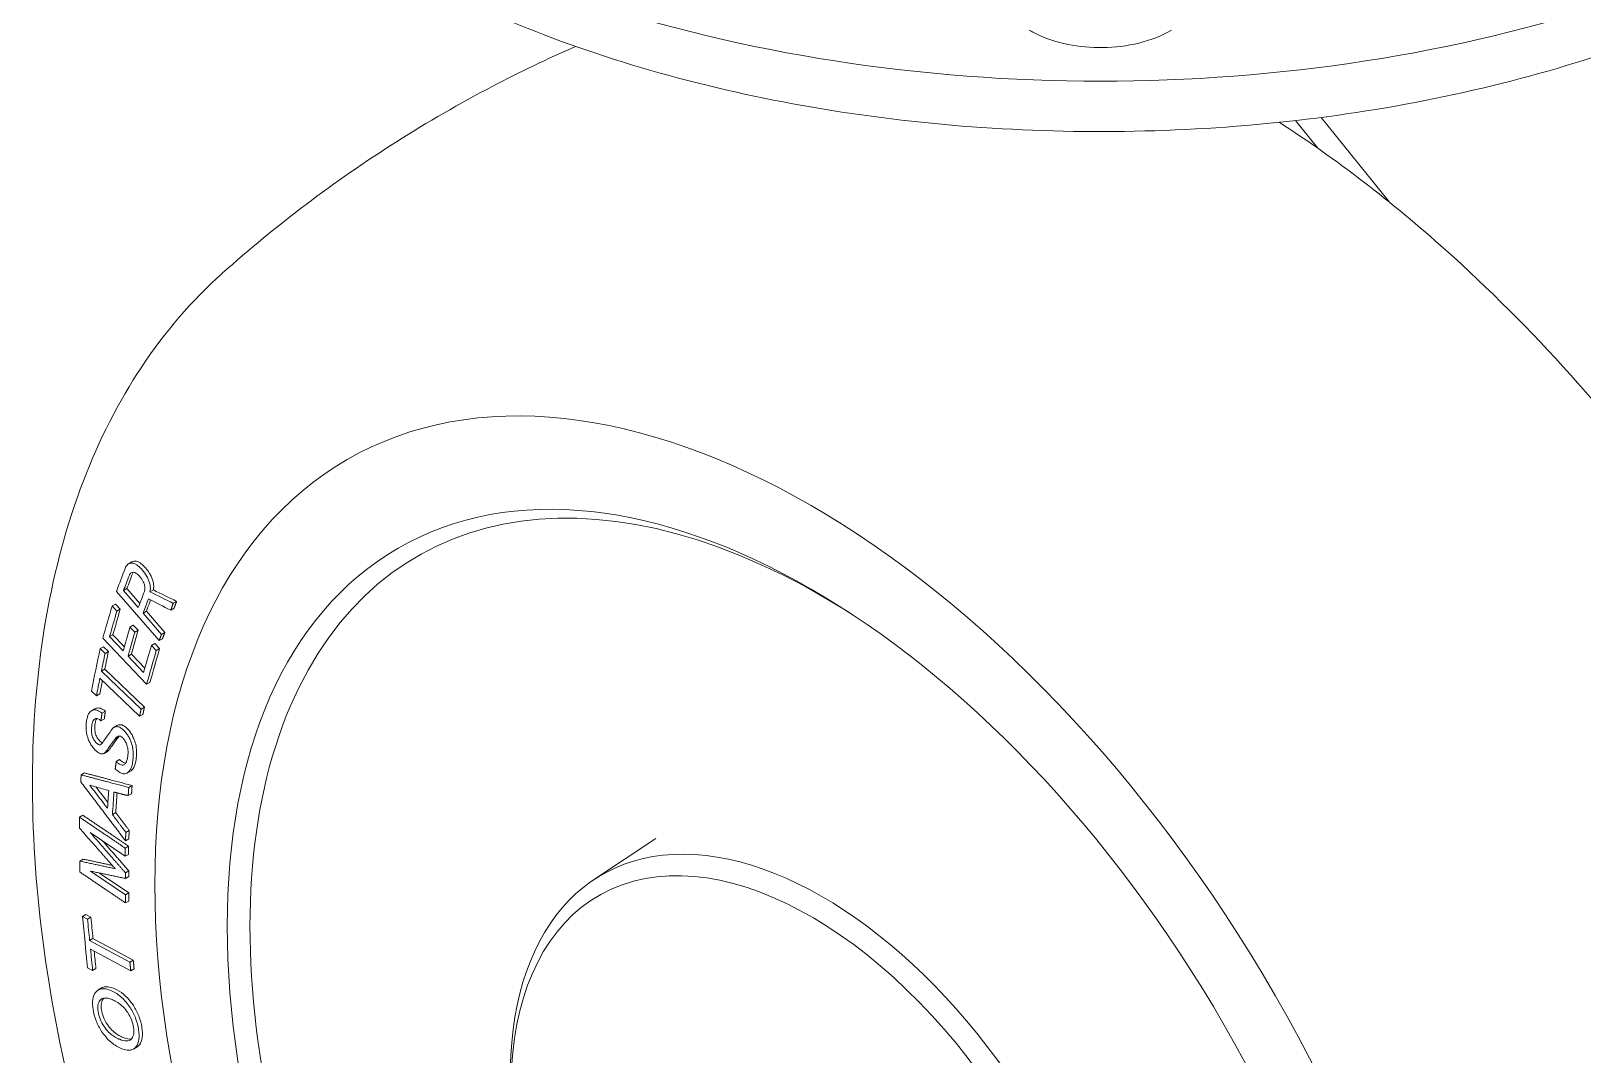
# Model space of a CAD drawing. Header units: millimetres. Extents: x 12 to 828, y 12 to 582.
# Drawn here: x 338.1 to 436.7, y 268.3 to 333.4 of the extents above; entities that cross this region are included whole.
import ezdxf

# ---------------------------------------------------------------- set-up
doc = ezdxf.new("R2010")
doc.units = ezdxf.units.MM
doc.header["$LTSCALE"] = 2
doc.layers.add('굵은실선_A3', color=7, linetype='Continuous', lineweight=18)

msp = doc.modelspace()

# ---------------------------------------------------------------- linework, layer by layer
at = {"layer": '굵은실선_A3'}
for p, q in [((418.433, 327.663), (419.847, 325.904)), ((424.397, 322.474), (420.066, 327.862)), ((344.251, 299.487), (344.464, 299.61)), ((343.481, 297.735), (346.198, 294.605)), ((343.934, 297.787), (344.147, 297.91)), ((344.871, 296.707), (343.934, 297.787)), ((344.147, 297.91), (344.968, 296.964)), ((345.614, 297.705), (345.827, 297.828)), ((347.096, 296.976), (347.308, 297.099)), ((343.2, 296.807), (343.413, 296.93)), ((343.51, 296.482), (343.2, 296.807)), ((343.413, 296.93), (343.723, 296.605)), ((343.51, 296.482), (343.723, 296.605)), ((345.173, 296.36), (345.386, 296.482)), ((346.349, 295.005), (345.173, 296.36)), ((345.386, 296.482), (346.562, 295.128)), ((346.93, 296.539), (347.142, 296.662)), ((343.047, 294.861), (343.26, 294.984)), ((343.26, 294.984), (343.986, 294.221)), ((344.341, 295.463), (344.554, 295.586)), ((344.65, 295.137), (344.341, 295.463)), ((344.554, 295.586), (344.863, 295.26)), ((344.65, 295.137), (344.863, 295.26)), ((346.349, 295.005), (346.562, 295.128)), ((342.445, 294.096), (342.657, 294.219)), ((342.759, 293.794), (342.445, 294.096)), ((342.616, 294.759), (345.4, 291.83)), ((342.657, 294.219), (342.972, 293.917)), ((343.91, 293.954), (343.047, 294.861)), ((345.701, 294.297), (345.914, 294.42)), ((346.011, 293.972), (345.701, 294.297)), ((345.914, 294.42), (346.224, 294.095)), ((346.011, 293.972), (346.224, 294.095)), ((346.198, 294.605), (346.411, 294.728)), ((342.759, 293.794), (342.972, 293.917)), ((344.219, 293.628), (344.432, 293.751)), ((345.212, 292.584), (344.219, 293.628)), ((344.432, 293.751), (345.288, 292.851)), ((342.433, 292.215), (344.952, 289.796)), ((342.526, 292.668), (342.739, 292.791)), ((345.046, 290.249), (342.526, 292.668)), ((342.739, 292.791), (345.259, 290.372)), ((341.889, 291.396), (342.204, 291.094)), ((342.204, 291.094), (342.417, 291.217)), ((345.4, 291.83), (345.612, 291.953)), ((341.899, 290.152), (342.112, 290.275)), ((342.563, 289.992), (342.776, 290.115)), ((345.046, 290.249), (345.259, 290.372)), ((342.499, 289.514), (342.712, 289.637)), ((343.325, 289.09), (343.538, 289.212)), ((344.952, 289.796), (345.165, 289.919)), ((343.393, 288.344), (343.606, 288.467)), ((342.695, 287.436), (342.908, 287.559)), ((342.823, 287.57), (343.036, 287.693)), ((341.239, 286.073), (341.452, 286.196)), ((343.467, 286.917), (343.68, 287.039)), ((344.163, 286.192), (344.376, 286.315)), ((344.264, 285.274), (344.477, 285.397)), ((344.23, 284.751), (344.443, 284.874)), ((341.135, 283.382), (341.348, 283.505)), ((343.23, 283.548), (343.443, 283.671)), ((341.818, 282.401), (344.042, 280.896)), ((344.083, 282.409), (344.296, 282.532)), ((344.039, 281.417), (344.252, 281.54)), ((344.051, 281.888), (344.264, 282.01)), ((373.815, 279.401), (377.769, 282.035)), ((341.156, 280.594), (341.369, 280.717)), ((344.042, 280.896), (344.255, 281.019)), ((344.061, 278.449), (341.837, 279.954)), ((342.409, 279.834), (344.274, 278.572)), ((344.049, 279.854), (344.262, 279.977)), ((344.052, 279.49), (344.265, 279.613)), ((344.061, 278.449), (344.274, 278.572)), ((344.066, 277.929), (344.279, 278.052)), ((341.325, 277.068), (341.538, 277.191)), ((341.645, 276.897), (341.325, 277.068)), ((341.538, 277.191), (341.858, 277.02)), ((341.645, 276.897), (341.858, 277.02)), ((341.777, 275.542), (341.99, 275.665)), ((344.337, 274.17), (341.777, 275.542)), ((341.99, 275.665), (344.55, 274.293)), ((341.831, 274.996), (344.391, 273.624)), ((344.337, 274.17), (344.55, 274.293)), ((341.646, 273.816), (341.966, 273.645)), ((341.966, 273.645), (342.179, 273.768)), ((344.391, 273.624), (344.604, 273.747)), ((342.329, 272.403), (342.542, 272.526)), ((344.565, 268.646), (344.777, 268.769))]:
    msp.add_line(p, q, dxfattribs=at)
for centre, major_axis, ratio, start_param, end_param in [((406.03, 367.692), (65, 0), 0.57735, 3.125035, 6.299743), ((388.351, 255.424), (-25.724, 44.555), 0.57735, 5.451555, 10.256408), ((878.232, 607.277), (-531.998, -536.717), 0.348701, 5.618599, 5.621668), ((874.438, 604.564), (527.92, 532.603), 0.348701, 2.477184, 2.479246), ((874.651, 604.687), (-527.92, -532.603), 0.348701, 5.618777, 5.620838), ((862.826, 596.239), (-515.427, -519.999), 0.348701, 5.618642, 5.62087), ((859.091, 593.561), (511.407, 515.944), 0.348701, 2.47731, 2.479288), ((859.304, 593.684), (-511.407, -515.944), 0.348701, 5.619327, 5.620881), ((2849.481, 1562.668), (3279.956, 342.398), 0.499203, 3.793341, 3.794006), ((2615.61, 1450.353), (-2972.528, -347.748), 0.488609, 0.646662, 0.647431), ((2615.823, 1450.476), (2972.528, 347.748), 0.488609, 3.788255, 3.789024), ((877.048, 604.176), (-506.574, -560.349), 0.398372, 5.600343, 5.604362), ((873.308, 601.513), (502.733, 556.1), 0.398372, 2.458735, 2.461938), ((873.521, 601.636), (-502.733, -556.1), 0.398372, 5.600328, 5.603531), ((862.885, 594.089), (-492.03, -544.26), 0.398372, 5.600508, 5.603557), ((859.153, 591.431), (488.198, 540.021), 0.398372, 2.458901, 2.461974), ((859.366, 591.554), (-488.198, -540.021), 0.398372, 5.600494, 5.603566), ((876.343, 601.152), (-479.926, -583.407), 0.444788, 5.580145, 5.585153), ((847.203, 582.913), (-475.923, -526.443), 0.398372, 5.60002, 5.603598), ((843.687, 580.38), (-472.093, -522.207), 0.398372, 5.600001, 5.60451), ((872.753, 598.595), (476.418, 579.142), 0.444788, 2.438534, 2.440635), ((872.966, 598.718), (-476.418, -579.142), 0.444788, 5.580126, 5.582227), ((843.475, 580.257), (472.093, 522.207), 0.398372, 2.458408, 2.462918), ((872.752, 598.595), (476.417, 579.142), 0.444788, 2.441482, 2.443579), ((872.965, 598.718), (-476.417, -579.142), 0.444788, 5.583586, 5.585171), ((-2003.558, 4940.114), (2346.238, -4652.685), 0.00751, 6.2819, 6.288059), ((-2003.351, 4940.25), (2346.245, -4652.698), 0.007509, 0.000425, 0.004874), ((4406.449, 2401.018), (5208.512, 1231.108), 0.376514, 3.733239, 3.733605), ((4390.677, 2150.382), (-4700.615, 2558.993), 0.769954, 1.049705, 1.050071), ((4390.89, 2150.505), (4700.615, -2558.993), 0.769954, 4.191356, 4.191602), ((855.768, 580.588), (-398.774, -605.754), 0.535555, 5.529432, 5.531409), ((852.059, 578.011), (395.64, 600.992), 0.535555, 2.387562, 2.390094), ((852.272, 578.134), (-395.64, -600.992), 0.535555, 5.529461, 5.531687), ((875.754, 590.291), (-372.894, -657.692), 0.582515, 5.490439, 5.49157), ((387.645, 255.016), (13.5, -23.383), 0.57735, 4.92093, 10.787033), ((388.351, 255.424), (14.026, -24.294), 0.57735, 5.442448, 10.265515), ((875.754, 590.293), (-372.894, -657.692), 0.582515, 5.494937, 5.496068), ((875.662, 583.848), (-302.801, -692.101), 0.642575, 5.427306, 5.432314), ((872.077, 581.422), (300.588, 687.042), 0.642575, 2.285695, 2.287796), ((872.29, 581.545), (-300.588, -687.042), 0.642575, 5.427288, 5.429389), ((872.077, 581.422), (300.587, 687.041), 0.642575, 2.288643, 2.29074), ((872.29, 581.545), (-300.587, -687.041), 0.642575, 5.430624, 5.432333)]:
    msp.add_ellipse(centre, major_axis=major_axis, ratio=ratio, start_param=start_param, end_param=end_param, dxfattribs=at)
for major_axis in [(-29.5, 51.095), (-26.25, 45.466)]:
    msp.add_ellipse((387.645, 255.016), major_axis=major_axis, ratio=0.57735, dxfattribs=at)
for points, knots in [([(470.822, 363.77), (470.566, 359.774), (469.252, 355.823), (464.648, 348.285), (461.281, 344.716), (452.785, 338.321), (447.605, 335.518), (436.02, 331.021), (429.614, 329.329), (416.239, 327.217), (409.274, 326.794), (395.472, 327.251), (388.637, 328.129), (375.764, 331.107), (369.728, 333.208), (359.057, 338.456), (354.425, 341.604), (347.093, 348.665), (344.378, 352.577), (341.917, 359.013), (341.39, 361.385), (341.237, 363.77)], [5.534854, 5.534854, 5.534854, 5.534854, 5.836788, 5.836788, 6.152088, 6.152088, 6.47663, 6.47663, 6.801643, 6.801643, 7.125795, 7.125795, 7.449692, 7.449692, 7.774108, 7.774108, 8.099345, 8.099345, 8.422089, 8.422089, 8.602313, 8.602313, 8.602313, 8.602313]), ([(410.554, 333.404), (409.931, 333.045), (409.218, 332.769), (407.736, 332.404), (406.951, 332.306), (405.429, 332.285), (404.673, 332.356), (403.263, 332.646), (402.589, 332.864), (401.82, 333.231), (401.66, 333.315), (401.506, 333.404)], [0, 0, 0, 0, 0.2407736, 0.2407736, 0.4741135, 0.4741135, 0.6974219, 0.6974219, 0.9174313, 0.9174313, 0.9771904, 0.9771904, 0.9771904, 0.9771904]), ([(350.209, 317.954), (351.906, 319.468), (353.684, 320.931), (357.382, 323.727), (359.303, 325.059), (363.258, 327.566), (365.292, 328.741), (369.11, 330.739), (370.881, 331.589), (372.67, 332.373)], [3.807573, 3.807573, 3.807573, 3.807573, 3.8553401, 3.8553401, 3.9031072, 3.9031072, 3.9508744, 3.9508744, 3.9910239, 3.9910239, 3.9910239, 3.9910239]), ([(417.404, 327.55), (421.005, 325.221), (424.55, 322.495), (433.436, 314.55), (438.597, 308.809), (447.823, 296.217), (451.892, 289.374), (458.568, 275.237), (461.174, 267.945), (464.654, 253.575), (465.521, 246.501), (465.334, 233.237), (464.278, 227.044), (460.197, 216.388), (457.23, 211.859), (453.372, 208.414), (453.369, 208.411), (453.365, 208.408)], [4.772347, 4.772347, 4.772347, 4.772347, 4.980119, 4.980119, 5.310872, 5.310872, 5.639927, 5.639927, 5.96886, 5.96886, 6.299326, 6.299326, 6.630633, 6.630633, 6.948876, 6.948876, 6.949166, 6.949166, 6.949166, 6.949166]), ([(423.433, 191.126), (419.002, 189.664), (414.162, 189.269), (403.759, 190.497), (398.16, 192.306), (386.808, 198.032), (381.054, 202.051), (370.138, 211.812), (364.977, 217.553), (355.751, 230.145), (351.682, 236.988), (345.006, 251.125), (342.4, 258.417), (338.92, 272.786), (338.053, 279.861), (338.24, 293.125), (339.296, 299.318), (343.377, 309.973), (346.344, 314.502), (350.202, 317.948), (350.205, 317.951), (350.209, 317.954)], [0.904816, 0.904816, 0.904816, 0.904816, 1.192162, 1.192162, 1.507693, 1.507693, 1.838526, 1.838526, 2.16928, 2.16928, 2.498335, 2.498335, 2.827267, 2.827267, 3.157733, 3.157733, 3.48904, 3.48904, 3.807283, 3.807283, 3.807573, 3.807573, 3.807573, 3.807573]), ([(344.458, 299.535), (344.41, 299.537), (344.365, 299.531), (344.322, 299.518), (344.28, 299.505), (344.241, 299.484), (344.206, 299.456), (344.131, 299.396), (344.075, 299.306), (344.034, 299.197)], [-0.1003567, -0.1003567, -0.1003567, -0.1003567, -0.0759154, -0.0759154, -0.0759154, -0.0517075, -0.0517075, -0.0517075, 0, 0, 0, 0]), ([(344.302, 298.762), (344.326, 298.824), (344.358, 298.873), (344.402, 298.905), (344.446, 298.937), (344.498, 298.951), (344.555, 298.948)], [-0.0588146, -0.0588146, -0.0588146, -0.0588146, -0.02939374, -0.02939374, -0.02939374, 0, 0, 0, 0]), ([(345.117, 299.105), (345.053, 299.179), (344.987, 299.248), (344.919, 299.308), (344.857, 299.363), (344.794, 299.41), (344.731, 299.447), (344.636, 299.502), (344.545, 299.532), (344.458, 299.535)], [-0.1053618, -0.1053618, -0.1053618, -0.1053618, -0.0733071, -0.0733071, -0.0733071, -0.0441266, -0.0441266, -0.0441266, 0, 0, 0, 0]), ([(344.464, 299.61), (344.486, 299.623), (344.51, 299.633), (344.535, 299.641), (344.578, 299.654), (344.623, 299.66), (344.671, 299.658)], [0.06158866, 0.06158866, 0.06158866, 0.06158866, 0.07595871, 0.07595871, 0.07595871, 0.10035607, 0.10035607, 0.10035607, 0.10035607]), ([(344.555, 298.948), (344.585, 298.947), (344.616, 298.941), (344.648, 298.929), (344.68, 298.917), (344.713, 298.9), (344.746, 298.879), (344.798, 298.845), (344.849, 298.8), (344.898, 298.75), (344.918, 298.729), (344.938, 298.707), (344.958, 298.685)], [-0.06410299, -0.06410299, -0.06410299, -0.06410299, -0.04896617, -0.04896617, -0.04896617, -0.03369775, -0.03369775, -0.03369775, -0.00975459, -0.00975459, -0.00975459, 0, 0, 0, 0]), ([(344.671, 299.658), (344.758, 299.655), (344.848, 299.626), (344.943, 299.57), (345.006, 299.533), (345.069, 299.486), (345.132, 299.431), (345.2, 299.37), (345.266, 299.301), (345.33, 299.227)], [0, 0, 0, 0, 0.0439271, 0.0439271, 0.0439271, 0.0733154, 0.0733154, 0.0733154, 0.1053564, 0.1053564, 0.1053564, 0.1053564]), ([(345.603, 298.217), (345.583, 298.294), (345.558, 298.371), (345.527, 298.447), (345.497, 298.525), (345.461, 298.599), (345.421, 298.672), (345.334, 298.833), (345.228, 298.977), (345.117, 299.105)], [-0.1049722, -0.1049722, -0.1049722, -0.1049722, -0.0802318, -0.0802318, -0.0802318, -0.0552524, -0.0552524, -0.0552524, 0, 0, 0, 0]), ([(345.33, 299.227), (345.414, 299.131), (345.495, 299.025), (345.567, 298.909), (345.585, 298.881), (345.602, 298.853), (345.619, 298.824), (345.662, 298.747), (345.701, 298.668), (345.734, 298.586), (345.767, 298.504), (345.794, 298.422), (345.815, 298.34)], [0, 0, 0, 0, 0.0418033, 0.0418033, 0.0418033, 0.0519351, 0.0519351, 0.0519351, 0.0785532, 0.0785532, 0.0785532, 0.1049723, 0.1049723, 0.1049723, 0.1049723]), ([(344.958, 298.685), (345.004, 298.632), (345.05, 298.574), (345.092, 298.513), (345.128, 298.46), (345.162, 298.404), (345.191, 298.345), (345.221, 298.285), (345.245, 298.223), (345.261, 298.159)], [-0.06303386, -0.06303386, -0.06303386, -0.06303386, -0.03997971, -0.03997971, -0.03997971, -0.02025398, -0.02025398, -0.02025398, 0, 0, 0, 0]), ([(345.261, 298.159), (345.282, 298.079), (345.294, 298.002), (345.294, 297.929), (345.293, 297.856), (345.281, 297.792), (345.26, 297.736)], [-0.05211757, -0.05211757, -0.05211757, -0.05211757, -0.02629947, -0.02629947, -0.02629947, 0, 0, 0, 0]), ([(345.614, 297.705), (345.63, 297.784), (345.64, 297.872), (345.636, 298.045), (345.626, 298.129), (345.603, 298.217)], [-0.06084959, -0.06084959, -0.06084959, -0.06084959, -0.02812841, -0.02812841, 0, 0, 0, 0]), ([(345.815, 298.34), (345.839, 298.252), (345.849, 298.168), (345.853, 297.994), (345.843, 297.907), (345.827, 297.828)], [0, 0, 0, 0, 0.02812841, 0.02812841, 0.06084959, 0.06084959, 0.06084959, 0.06084959]), ([(341.97, 290.184), (341.917, 290.167), (341.87, 290.139), (341.784, 290.059), (341.746, 290.007), (341.681, 289.887), (341.655, 289.818), (341.605, 289.65), (341.586, 289.547), (341.572, 289.441)], [-0.1395338, -0.1395338, -0.1395338, -0.1395338, -0.1084482, -0.1084482, -0.0756633, -0.0756633, -0.0422019, -0.0422019, 0, 0, 0, 0]), ([(342.563, 289.992), (342.511, 290.037), (342.459, 290.076), (342.407, 290.108), (342.355, 290.139), (342.305, 290.162), (342.256, 290.178), (342.151, 290.212), (342.056, 290.211), (341.97, 290.184)], [-0.09866619, -0.09866619, -0.09866619, -0.09866619, -0.07417285, -0.07417285, -0.07417285, -0.05029949, -0.05029949, -0.05029949, 0, 0, 0, 0]), ([(342.183, 290.307), (342.267, 290.333), (342.359, 290.335), (342.46, 290.304), (342.511, 290.288), (342.562, 290.265), (342.615, 290.233), (342.669, 290.201), (342.723, 290.161), (342.776, 290.115)], [0, 0, 0, 0, 0.04882522, 0.04882522, 0.04882522, 0.07346018, 0.07346018, 0.07346018, 0.0986339, 0.0986339, 0.0986339, 0.0986339]), ([(341.572, 289.441), (341.561, 289.36), (341.554, 289.276), (341.551, 289.191), (341.547, 289.094), (341.549, 288.995), (341.559, 288.894), (341.564, 288.842), (341.571, 288.789), (341.58, 288.735), (341.602, 288.607), (341.638, 288.476), (341.69, 288.345)], [-0.1232192, -0.1232192, -0.1232192, -0.1232192, -0.0936985, -0.0936985, -0.0936985, -0.0601482, -0.0601482, -0.0601482, -0.0425264, -0.0425264, -0.0425264, 0, 0, 0, 0]), ([(341.968, 288.472), (341.948, 288.522), (341.933, 288.573), (341.923, 288.623), (341.91, 288.681), (341.902, 288.738), (341.898, 288.793), (341.889, 288.911), (341.895, 289.03), (341.907, 289.137), (341.909, 289.156), (341.911, 289.174), (341.913, 289.191)], [-0.08303122, -0.08303122, -0.08303122, -0.08303122, -0.06683243, -0.06683243, -0.06683243, -0.04798551, -0.04798551, -0.04798551, -0.00700456, -0.00700456, -0.00700456, 0, 0, 0, 0]), ([(341.913, 289.191), (341.923, 289.266), (341.938, 289.34), (341.958, 289.405), (341.976, 289.46), (341.998, 289.511), (342.027, 289.552), (342.058, 289.595), (342.096, 289.626), (342.141, 289.641)], [-0.08281526, -0.08281526, -0.08281526, -0.08281526, -0.05273465, -0.05273465, -0.05273465, -0.02701109, -0.02701109, -0.02701109, 0, 0, 0, 0]), ([(342.126, 289.314), (342.114, 289.224), (342.106, 289.123), (342.107, 289.019), (342.107, 288.985), (342.108, 288.95), (342.111, 288.916), (342.115, 288.861), (342.123, 288.803), (342.135, 288.745), (342.146, 288.696), (342.161, 288.645), (342.181, 288.595)], [0, 0, 0, 0, 0.03610367, 0.03610367, 0.03610367, 0.04797072, 0.04797072, 0.04797072, 0.06684625, 0.06684625, 0.06684625, 0.08303265, 0.08303265, 0.08303265, 0.08303265]), ([(342.225, 289.651), (342.203, 289.615), (342.185, 289.573), (342.171, 289.527), (342.15, 289.462), (342.136, 289.389), (342.126, 289.314)], [0.03178593, 0.03178593, 0.03178593, 0.03178593, 0.05275455, 0.05275455, 0.05275455, 0.08281702, 0.08281702, 0.08281702, 0.08281702]), ([(342.141, 289.641), (342.167, 289.649), (342.194, 289.652), (342.223, 289.651), (342.25, 289.65), (342.279, 289.644), (342.309, 289.633), (342.372, 289.611), (342.436, 289.57), (342.499, 289.514)], [-0.05930987, -0.05930987, -0.05930987, -0.05930987, -0.04445241, -0.04445241, -0.04445241, -0.03006034, -0.03006034, -0.03006034, 0, 0, 0, 0]), ([(343.403, 289.124), (343.36, 289.11), (343.319, 289.089), (343.282, 289.06), (343.248, 289.033), (343.218, 289), (343.194, 288.958)], [-0.04960833, -0.04960833, -0.04960833, -0.04960833, -0.02397939, -0.02397939, -0.02397939, 0, 0, 0, 0]), ([(343.871, 288.972), (343.83, 289.007), (343.788, 289.038), (343.747, 289.063), (343.707, 289.088), (343.667, 289.107), (343.628, 289.119), (343.546, 289.146), (343.471, 289.145), (343.403, 289.124)], [-0.07772169, -0.07772169, -0.07772169, -0.07772169, -0.05839541, -0.05839541, -0.05839541, -0.03958015, -0.03958015, -0.03958015, 0, 0, 0, 0]), ([(343.616, 289.247), (343.683, 289.267), (343.756, 289.269), (343.836, 289.244), (343.876, 289.231), (343.916, 289.213), (343.958, 289.188), (344, 289.162), (344.042, 289.131), (344.084, 289.095)], [0, 0, 0, 0, 0.03879331, 0.03879331, 0.03879331, 0.05801448, 0.05801448, 0.05801448, 0.07770359, 0.07770359, 0.07770359, 0.07770359]), ([(344.084, 289.095), (344.186, 289.006), (344.282, 288.9), (344.371, 288.773), (344.418, 288.704), (344.462, 288.632), (344.503, 288.555), (344.545, 288.475), (344.582, 288.393), (344.616, 288.309)], [0, 0, 0, 0, 0.0481077, 0.0481077, 0.0481077, 0.0740517, 0.0740517, 0.0740517, 0.1012447, 0.1012447, 0.1012447, 0.1012447]), ([(341.69, 288.345), (341.723, 288.262), (341.76, 288.181), (341.841, 288.027), (341.883, 287.955), (342.015, 287.764), (342.108, 287.661), (342.206, 287.575)], [-0.09877191, -0.09877191, -0.09877191, -0.09877191, -0.07190106, -0.07190106, -0.04651183, -0.04651183, 0, 0, 0, 0]), ([(342.218, 288.095), (342.193, 288.117), (342.169, 288.141), (342.146, 288.168), (342.123, 288.195), (342.101, 288.224), (342.08, 288.255), (342.036, 288.322), (341.999, 288.396), (341.968, 288.472)], [-0.04793632, -0.04793632, -0.04793632, -0.04793632, -0.03626119, -0.03626119, -0.03626119, -0.02472921, -0.02472921, -0.02472921, 0, 0, 0, 0]), ([(342.181, 288.595), (342.212, 288.519), (342.248, 288.446), (342.292, 288.38), (342.313, 288.348), (342.335, 288.319), (342.358, 288.291), (342.382, 288.264), (342.406, 288.24), (342.431, 288.218)], [0, 0, 0, 0, 0.02450345, 0.02450345, 0.02450345, 0.03615238, 0.03615238, 0.03615238, 0.04793266, 0.04793266, 0.04793266, 0.04793266]), ([(342.447, 287.987), (342.434, 287.983), (342.419, 287.982), (342.404, 287.985), (342.387, 287.988), (342.369, 287.994), (342.351, 288.002), (342.329, 288.013), (342.306, 288.027), (342.284, 288.043), (342.262, 288.059), (342.24, 288.076), (342.218, 288.095)], [-0.03662174, -0.03662174, -0.03662174, -0.03662174, -0.02883834, -0.02883834, -0.02883834, -0.02036645, -0.02036645, -0.02036645, -0.01007241, -0.01007241, -0.01007241, 0, 0, 0, 0]), ([(342.431, 288.218), (342.461, 288.192), (342.492, 288.168), (342.522, 288.149), (342.536, 288.14), (342.549, 288.132), (342.562, 288.126), (342.574, 288.121), (342.585, 288.116), (342.596, 288.113)], [0, 0, 0, 0, 0.01394129, 0.01394129, 0.01394129, 0.02013522, 0.02013522, 0.02013522, 0.02545065, 0.02545065, 0.02545065, 0.02545065]), ([(342.664, 288.214), (342.631, 288.159), (342.592, 288.102), (342.519, 288.026), (342.484, 287.998), (342.447, 287.987)], [-0.05000902, -0.05000902, -0.05000902, -0.05000902, -0.02153685, -0.02153685, 0, 0, 0, 0]), ([(343.194, 288.958), (343.115, 288.849), (343.036, 288.739), (342.942, 288.607), (342.927, 288.586), (342.829, 288.449), (342.746, 288.331), (342.664, 288.214)], [-0.1553851, -0.1553851, -0.1553851, -0.1553851, -0.0863019, -0.0863019, -0.0730368, -0.0730368, 0, 0, 0, 0]), ([(343.333, 288.103), (343.305, 288.064), (343.276, 288.023), (343.247, 287.983), (343.221, 287.947), (343.194, 287.91), (343.169, 287.875), (343.146, 287.843), (343.122, 287.81), (343.098, 287.777), (343.077, 287.749), (343.056, 287.72), (343.036, 287.693)], [0, 0, 0, 0, 0.02488886, 0.02488886, 0.02488886, 0.04760557, 0.04760557, 0.04760557, 0.06775304, 0.06775304, 0.06775304, 0.08542603, 0.08542603, 0.08542603, 0.08542603]), ([(343.12, 287.98), (343.161, 288.038), (343.204, 288.098), (343.254, 288.165), (343.261, 288.175), (343.298, 288.224), (343.328, 288.264), (343.37, 288.316), (343.382, 288.33), (343.393, 288.344)], [-0.0773034, -0.0773034, -0.0773034, -0.0773034, -0.04075168, -0.04075168, -0.03426766, -0.03426766, -0.00929824, -0.00929824, 0, 0, 0, 0]), ([(343.606, 288.467), (343.583, 288.438), (343.559, 288.409), (343.518, 288.356), (343.5, 288.332), (343.448, 288.263), (343.412, 288.214), (343.363, 288.145), (343.348, 288.124), (343.333, 288.103)], [0, 0, 0, 0, 0.01920861, 0.01920861, 0.03407251, 0.03407251, 0.06415929, 0.06415929, 0.07730399, 0.07730399, 0.07730399, 0.07730399]), ([(343.393, 288.344), (343.417, 288.377), (343.443, 288.409), (343.471, 288.438), (343.482, 288.449), (343.493, 288.459), (343.503, 288.469), (343.523, 288.486), (343.544, 288.502), (343.566, 288.514), (343.579, 288.521), (343.592, 288.527), (343.605, 288.531)], [-0.05092796, -0.05092796, -0.05092796, -0.05092796, -0.02978871, -0.02978871, -0.02978871, -0.02185985, -0.02185985, -0.02185985, -0.00783627, -0.00783627, -0.00783627, 0, 0, 0, 0]), ([(343.605, 288.531), (343.624, 288.537), (343.645, 288.54), (343.666, 288.539), (343.687, 288.538), (343.709, 288.534), (343.731, 288.526), (343.778, 288.509), (343.826, 288.478), (343.874, 288.436)], [-0.04443716, -0.04443716, -0.04443716, -0.04443716, -0.03331745, -0.03331745, -0.03331745, -0.02253619, -0.02253619, -0.02253619, 0, 0, 0, 0]), ([(344.403, 288.186), (344.37, 288.268), (344.334, 288.348), (344.293, 288.425), (344.254, 288.5), (344.212, 288.571), (344.166, 288.638), (344.075, 288.77), (343.976, 288.88), (343.871, 288.972)], [-0.1012866, -0.1012866, -0.1012866, -0.1012866, -0.0749009, -0.0749009, -0.0749009, -0.0496414, -0.0496414, -0.0496414, 0, 0, 0, 0]), ([(343.874, 288.436), (343.897, 288.416), (343.919, 288.393), (343.962, 288.34), (343.983, 288.31), (344.049, 288.203), (344.088, 288.119), (344.12, 288.037)], [-0.04874418, -0.04874418, -0.04874418, -0.04874418, -0.03801953, -0.03801953, -0.02664365, -0.02664365, 0, 0, 0, 0]), ([(344.519, 286.949), (344.534, 287.063), (344.545, 287.184), (344.548, 287.337), (344.548, 287.365), (344.547, 287.502), (344.54, 287.615), (344.519, 287.755), (344.515, 287.778), (344.489, 287.928), (344.454, 288.057), (344.403, 288.186)], [-0.1441174, -0.1441174, -0.1441174, -0.1441174, -0.0984945, -0.0984945, -0.0882432, -0.0882432, -0.0494017, -0.0494017, -0.0418144, -0.0418144, 0, 0, 0, 0]), ([(344.616, 288.309), (344.667, 288.179), (344.702, 288.049), (344.742, 287.827), (344.752, 287.734), (344.759, 287.601), (344.761, 287.558), (344.762, 287.417), (344.757, 287.32), (344.745, 287.174), (344.739, 287.122), (344.732, 287.072)], [0, 0, 0, 0, 0.0421072, 0.0421072, 0.0732949, 0.0732949, 0.0882674, 0.0882674, 0.1240486, 0.1240486, 0.1441238, 0.1441238, 0.1441238, 0.1441238]), ([(342.206, 287.575), (342.284, 287.508), (342.363, 287.454), (342.474, 287.41), (342.508, 287.402), (342.574, 287.397), (342.605, 287.401), (342.634, 287.41)], [-0.07029431, -0.07029431, -0.07029431, -0.07029431, -0.03373693, -0.03373693, -0.01689853, -0.01689853, 0, 0, 0, 0]), ([(342.823, 287.57), (342.848, 287.604), (342.874, 287.64), (342.919, 287.701), (342.937, 287.725), (342.985, 287.792), (343.016, 287.836), (343.072, 287.913), (343.096, 287.947), (343.12, 287.98)], [-0.08543276, -0.08543276, -0.08543276, -0.08543276, -0.06336948, -0.06336948, -0.04807605, -0.04807605, -0.02094344, -0.02094344, 0, 0, 0, 0]), ([(344.203, 287.248), (344.191, 287.156), (344.173, 287.067), (344.148, 286.987), (344.127, 286.92), (344.099, 286.858), (344.063, 286.808), (344.026, 286.757), (343.981, 286.72), (343.925, 286.703)], [-0.1008492, -0.1008492, -0.1008492, -0.1008492, -0.064012, -0.064012, -0.064012, -0.032572, -0.032572, -0.032572, 0, 0, 0, 0]), ([(344.12, 288.037), (344.144, 287.976), (344.163, 287.916), (344.178, 287.855), (344.194, 287.79), (344.205, 287.725), (344.211, 287.663), (344.218, 287.601), (344.22, 287.54), (344.22, 287.481), (344.219, 287.4), (344.213, 287.321), (344.203, 287.248)], [-0.09101099, -0.09101099, -0.09101099, -0.09101099, -0.07140572, -0.07140572, -0.07140572, -0.0502215, -0.0502215, -0.0502215, -0.02915069, -0.02915069, -0.02915069, 0, 0, 0, 0]), ([(343.405, 286.44), (343.482, 286.373), (343.561, 286.312), (343.64, 286.263), (343.709, 286.219), (343.778, 286.184), (343.845, 286.163), (343.93, 286.137), (344.008, 286.133), (344.078, 286.155)], [-0.1100677, -0.1100677, -0.1100677, -0.1100677, -0.0735134, -0.0735134, -0.0735134, -0.0411034, -0.0411034, -0.0411034, 0, 0, 0, 0]), ([(343.925, 286.703), (343.898, 286.694), (343.869, 286.693), (343.838, 286.698), (343.804, 286.703), (343.769, 286.715), (343.733, 286.732), (343.695, 286.749), (343.657, 286.772), (343.618, 286.798), (343.567, 286.833), (343.516, 286.874), (343.467, 286.917)], [-0.07341896, -0.07341896, -0.07341896, -0.07341896, -0.05775901, -0.05775901, -0.05775901, -0.04076797, -0.04076797, -0.04076797, -0.02315497, -0.02315497, -0.02315497, 0, 0, 0, 0]), ([(343.68, 287.039), (343.763, 286.967), (343.852, 286.9), (343.935, 286.859), (343.973, 286.841), (344.011, 286.827), (344.046, 286.821), (344.055, 286.82), (344.063, 286.819), (344.07, 286.818)], [0, 0, 0, 0, 0.0392425, 0.0392425, 0.0392425, 0.05707804, 0.05707804, 0.05707804, 0.06111628, 0.06111628, 0.06111628, 0.06111628]), ([(344.078, 286.155), (344.137, 286.173), (344.19, 286.204), (344.237, 286.245), (344.286, 286.289), (344.328, 286.344), (344.364, 286.408), (344.4, 286.474), (344.43, 286.549), (344.454, 286.631), (344.484, 286.73), (344.504, 286.837), (344.519, 286.949)], [-0.1521831, -0.1521831, -0.1521831, -0.1521831, -0.1175627, -0.1175627, -0.1175627, -0.0815999, -0.0815999, -0.0815999, -0.0445905, -0.0445905, -0.0445905, 0, 0, 0, 0]), ([(344.732, 287.072), (344.705, 286.868), (344.658, 286.677), (344.577, 286.532), (344.541, 286.467), (344.499, 286.412), (344.45, 286.368), (344.427, 286.348), (344.402, 286.33), (344.376, 286.315)], [0, 0, 0, 0, 0.0814601, 0.0814601, 0.0814601, 0.1176758, 0.1176758, 0.1176758, 0.1345488, 0.1345488, 0.1345488, 0.1345488]), ([(343.164, 272.347), (343.042, 272.401), (342.922, 272.442), (342.807, 272.463), (342.702, 272.482), (342.601, 272.486), (342.509, 272.469), (342.366, 272.442), (342.248, 272.369), (342.156, 272.248)], [-0.1930322, -0.1930322, -0.1930322, -0.1930322, -0.1348993, -0.1348993, -0.1348993, -0.0818539, -0.0818539, -0.0818539, 0, 0, 0, 0]), ([(342.542, 272.526), (342.596, 272.557), (342.654, 272.579), (342.718, 272.591), (342.811, 272.609), (342.913, 272.606), (343.02, 272.586), (343.135, 272.565), (343.255, 272.524), (343.377, 272.47)], [0.0446071, 0.0446071, 0.0446071, 0.0446071, 0.0810109, 0.0810109, 0.0810109, 0.1349101, 0.1349101, 0.1349101, 0.1930092, 0.1930092, 0.1930092, 0.1930092]), ([(344.351, 271.282), (344.27, 271.407), (344.184, 271.525), (344.002, 271.742), (343.907, 271.84), (343.706, 272.021), (343.601, 272.1), (343.385, 272.24), (343.273, 272.299), (343.164, 272.347)], [-0.1923301, -0.1923301, -0.1923301, -0.1923301, -0.1469125, -0.1469125, -0.1011005, -0.1011005, -0.0521749, -0.0521749, 0, 0, 0, 0]), ([(343.377, 272.47), (343.561, 272.39), (343.75, 272.278), (343.937, 272.124), (344.05, 272.032), (344.159, 271.925), (344.265, 271.804), (344.371, 271.682), (344.471, 271.549), (344.564, 271.405)], [0, 0, 0, 0, 0.0876129, 0.0876129, 0.0876129, 0.140055, 0.140055, 0.140055, 0.1923576, 0.1923576, 0.1923576, 0.1923576]), ([(342.156, 272.248), (342.069, 272.132), (342.009, 271.983), (341.982, 271.797), (341.954, 271.608), (341.963, 271.393), (341.999, 271.162)], [-0.1568633, -0.1568633, -0.1568633, -0.1568633, -0.0789212, -0.0789212, -0.0789212, 0, 0, 0, 0]), ([(342.315, 271.023), (342.291, 271.174), (342.289, 271.311), (342.309, 271.432), (342.331, 271.558), (342.376, 271.658), (342.436, 271.738)], [-0.1054434, -0.1054434, -0.1054434, -0.1054434, -0.0538676, -0.0538676, -0.0538676, 0, 0, 0, 0]), ([(342.436, 271.738), (342.473, 271.788), (342.518, 271.824), (342.569, 271.849), (342.624, 271.875), (342.685, 271.888), (342.75, 271.89), (342.808, 271.892), (342.87, 271.885), (342.933, 271.872), (343.022, 271.854), (343.114, 271.823), (343.206, 271.785), (343.222, 271.779), (343.238, 271.772), (343.253, 271.765)], [-0.1509375, -0.1509375, -0.1509375, -0.1509375, -0.1178884, -0.1178884, -0.1178884, -0.082716, -0.082716, -0.082716, -0.0512499, -0.0512499, -0.0512499, -0.0074888, -0.0074888, -0.0074888, 0, 0, 0, 0]), ([(342.649, 271.861), (342.59, 271.784), (342.546, 271.687), (342.524, 271.566), (342.513, 271.505), (342.508, 271.44), (342.508, 271.37), (342.509, 271.299), (342.516, 271.224), (342.528, 271.146)], [0, 0, 0, 0, 0.052226, 0.052226, 0.052226, 0.078355, 0.078355, 0.078355, 0.104906, 0.104906, 0.104906, 0.104906]), ([(343.253, 271.765), (343.357, 271.719), (343.464, 271.664), (343.57, 271.595), (343.582, 271.587), (343.594, 271.579), (343.606, 271.571), (343.708, 271.503), (343.81, 271.421), (343.909, 271.322), (344.013, 271.219), (344.11, 271.1), (344.199, 270.963)], [-0.1520021, -0.1520021, -0.1520021, -0.1520021, -0.1025275, -0.1025275, -0.1025275, -0.096939, -0.096939, -0.096939, -0.049642, -0.049642, -0.049642, 0, 0, 0, 0]), ([(344.564, 271.405), (344.694, 271.203), (344.806, 270.989), (345, 270.509), (345.067, 270.257), (345.105, 270.012)], [0, 0, 0, 0, 0.0732949, 0.0732949, 0.1568872, 0.1568872, 0.1568872, 0.1568872]), ([(341.999, 271.162), (342.035, 270.93), (342.097, 270.691), (342.191, 270.448), (342.285, 270.209), (342.403, 269.982), (342.542, 269.767)], [-0.1571839, -0.1571839, -0.1571839, -0.1571839, -0.0780276, -0.0780276, -0.0780276, 0, 0, 0, 0]), ([(342.693, 270.085), (342.597, 270.234), (342.512, 270.392), (342.445, 270.557), (342.381, 270.715), (342.338, 270.871), (342.315, 271.023)], [-0.1057833, -0.1057833, -0.1057833, -0.1057833, -0.0518207, -0.0518207, -0.0518207, 0, 0, 0, 0]), ([(342.528, 271.146), (342.551, 270.994), (342.594, 270.839), (342.658, 270.68), (342.725, 270.515), (342.81, 270.357), (342.906, 270.208)], [0, 0, 0, 0, 0.0517531, 0.0517531, 0.0517531, 0.1057825, 0.1057825, 0.1057825, 0.1057825]), ([(344.199, 270.963), (344.294, 270.814), (344.379, 270.657), (344.446, 270.492), (344.51, 270.334), (344.552, 270.179), (344.576, 270.028)], [-0.1054643, -0.1054643, -0.1054643, -0.1054643, -0.0515847, -0.0515847, -0.0515847, 0, 0, 0, 0]), ([(344.892, 269.889), (344.856, 270.12), (344.794, 270.358), (344.7, 270.6), (344.607, 270.84), (344.489, 271.067), (344.351, 271.282)], [-0.1568809, -0.1568809, -0.1568809, -0.1568809, -0.0779538, -0.0779538, -0.0779538, 0, 0, 0, 0]), ([(342.542, 269.767), (342.623, 269.642), (342.709, 269.525), (342.801, 269.416), (342.893, 269.307), (342.987, 269.209), (343.085, 269.122), (343.189, 269.029), (343.294, 268.95), (343.399, 268.882), (343.51, 268.81), (343.622, 268.751), (343.731, 268.703)], [-0.1923045, -0.1923045, -0.1923045, -0.1923045, -0.1468953, -0.1468953, -0.1468953, -0.1010914, -0.1010914, -0.1010914, -0.0522115, -0.0522115, -0.0522115, 0, 0, 0, 0]), ([(343.64, 269.284), (343.536, 269.329), (343.429, 269.385), (343.323, 269.454), (343.311, 269.462), (343.299, 269.47), (343.287, 269.478), (343.185, 269.546), (343.083, 269.628), (342.983, 269.726), (342.879, 269.83), (342.782, 269.948), (342.693, 270.085)], [-0.1519909, -0.1519909, -0.1519909, -0.1519909, -0.102532, -0.102532, -0.102532, -0.0969261, -0.0969261, -0.0969261, -0.0496306, -0.0496306, -0.0496306, 0, 0, 0, 0]), ([(342.906, 270.208), (342.994, 270.072), (343.091, 269.954), (343.194, 269.852), (343.294, 269.752), (343.398, 269.669), (343.501, 269.599), (343.592, 269.539), (343.683, 269.487), (343.772, 269.444), (343.799, 269.431), (343.826, 269.418), (343.853, 269.407)], [0, 0, 0, 0, 0.0492447, 0.0492447, 0.0492447, 0.0971799, 0.0971799, 0.0971799, 0.1393158, 0.1393158, 0.1393158, 0.1519856, 0.1519856, 0.1519856, 0.1519856]), ([(343.853, 269.407), (344.008, 269.338), (344.165, 269.289), (344.306, 269.282), (344.353, 269.28), (344.398, 269.282), (344.441, 269.291)], [0, 0, 0, 0, 0.07399678, 0.07399678, 0.07399678, 0.09882697, 0.09882697, 0.09882697, 0.09882697]), ([(344.576, 270.028), (344.6, 269.876), (344.602, 269.738), (344.582, 269.617), (344.561, 269.49), (344.516, 269.39), (344.456, 269.31)], [-0.1057738, -0.1057738, -0.1057738, -0.1057738, -0.0539592, -0.0539592, -0.0539592, 0, 0, 0, 0]), ([(344.737, 268.801), (344.824, 268.917), (344.884, 269.065), (344.91, 269.252), (344.937, 269.441), (344.928, 269.657), (344.892, 269.889)], [-0.1571885, -0.1571885, -0.1571885, -0.1571885, -0.0791557, -0.0791557, -0.0791557, 0, 0, 0, 0]), ([(345.105, 270.012), (345.141, 269.78), (345.15, 269.565), (345.123, 269.376), (345.097, 269.189), (345.037, 269.04), (344.95, 268.924)], [0, 0, 0, 0, 0.078961, 0.078961, 0.078961, 0.1571894, 0.1571894, 0.1571894, 0.1571894]), ([(344.456, 269.31), (344.419, 269.261), (344.375, 269.224), (344.323, 269.2), (344.269, 269.173), (344.208, 269.161), (344.143, 269.159), (344.004, 269.154), (343.845, 269.198), (343.687, 269.264), (343.671, 269.27), (343.655, 269.277), (343.64, 269.284)], [-0.1509505, -0.1509505, -0.1509505, -0.1509505, -0.1178974, -0.1178974, -0.1178974, -0.0827209, -0.0827209, -0.0827209, -0.0074735, -0.0074735, -0.0074735, 0, 0, 0, 0]), ([(343.731, 268.703), (343.853, 268.649), (343.974, 268.608), (344.089, 268.587), (344.193, 268.567), (344.293, 268.564), (344.386, 268.581), (344.528, 268.607), (344.646, 268.68), (344.737, 268.801)], [-0.1930548, -0.1930548, -0.1930548, -0.1930548, -0.1349261, -0.1349261, -0.1349261, -0.0818799, -0.0818799, -0.0818799, 0, 0, 0, 0])]:
    msp.add_open_spline(points, degree=3, knots=knots, dxfattribs=at)
for points in [[(344.545, 298.948), (344.534, 298.929), (344.524, 298.908), (344.515, 298.885)], [(342.112, 290.275), (342.134, 290.288), (342.158, 290.299), (342.183, 290.307)], [(343.538, 289.212), (343.563, 289.227), (343.589, 289.238), (343.616, 289.247)], [(343.664, 288.539), (343.643, 288.516), (343.624, 288.491), (343.606, 288.467)], [(342.664, 271.88), (342.659, 271.874), (342.654, 271.868), (342.649, 271.861)], [(344.95, 268.924), (344.9, 268.858), (344.843, 268.806), (344.777, 268.769)]]:
    msp.add_open_spline(points, degree=3, dxfattribs=at)
for points, weights in [([(346.93, 296.539), (347.012, 296.757), (347.096, 296.976)], [1.00191989742, 1.00185447628, 1.00175759674]), ([(347.308, 297.099), (347.225, 296.88), (347.142, 296.662)], [1.00175759674, 1.00185447628, 1.00191989742]), ([(346.198, 294.605), (346.274, 294.805), (346.349, 295.005)], [1.00153611046, 1.00160435596, 1.00164602404]), ([(346.562, 295.128), (346.487, 294.928), (346.411, 294.728)], [1.00164602404, 1.00160435596, 1.00153611045]), ([(342.776, 290.115), (342.744, 289.876), (342.712, 289.637)], [1.00067786633, 1.00074047276, 1.00077910882]), ([(344.952, 289.796), (344.999, 290.023), (345.046, 290.249)], [1.00104659389, 1.00105989428, 1.00104659389]), ([(345.259, 290.372), (345.212, 290.146), (345.165, 289.919)], [1.00104659389, 1.00105989428, 1.0010465939]), ([(342.499, 289.514), (342.531, 289.753), (342.563, 289.992)], [1.00077910882, 1.00074047276, 1.00067786633]), ([(341.452, 286.196), (343.017, 285.782), (344.477, 285.397)], [1.36265572031, 1.39857360069, 1.4333048819]), ([(343.467, 286.917), (343.436, 286.678), (343.405, 286.44)], [1.00070210685, 1.00065907801, 1.00059066057]), ([(341.239, 286.073), (341.226, 285.856), (341.212, 285.639)], [1.00029143396, 1.00030016544, 1.00029143396]), ([(341.212, 285.639), (342.681, 283.696), (344.051, 281.888)], [1.01386850698, 1.04059279778, 1.06643421295]), ([(344.264, 285.274), (342.804, 285.659), (341.239, 286.073)], [1.06643421299, 1.0405927978, 1.01386850699]), ([(344.23, 284.751), (344.247, 285.013), (344.264, 285.274)], [1.00053480248, 1.00046953125, 1.00037516959]), ([(344.477, 285.397), (344.46, 285.136), (344.443, 284.874)], [1.00037516959, 1.00046953125, 1.00053480248]), ([(343.32, 284.98), (343.78, 284.865), (344.23, 284.751)], [1.00048100329, 1.00832840067, 1.01609272214]), ([(344.039, 281.417), (342.638, 282.365), (341.135, 283.382)], [1.08758384307, 1.05178610823, 1.01590412987]), ([(341.348, 283.505), (342.851, 282.488), (344.252, 281.54)], [1.48713007495, 1.5396558671, 1.59205833947]), ([(344.083, 282.409), (343.661, 282.972), (343.23, 283.548)], [1.01560421315, 1.00784362457, 1]), ([(343.443, 283.671), (343.874, 283.095), (344.296, 282.532)], [1, 1.00784362457, 1.01560421316]), ([(341.14, 282.68), (342.303, 281.358), (343.405, 280.107)], [1.01265704615, 1.03405144891, 1.05501322135]), ([(344.049, 279.854), (342.963, 281.092), (341.818, 282.401)], [1.06798343851, 1.04672396349, 1.0250241088]), ([(344.051, 281.888), (344.067, 282.148), (344.083, 282.409)], [1.00021730173, 1.0003116485, 1.00037690942]), ([(344.296, 282.532), (344.28, 282.271), (344.264, 282.01)], [1.00037690943, 1.0003116485, 1.00021730173]), ([(342.605, 281.869), (343.45, 280.903), (344.262, 279.977)], [1.41308257665, 1.43522661693, 1.45703110264]), ([(344.042, 280.896), (344.04, 281.156), (344.039, 281.417)], [1.00015136361, 1.00008895497, 1]), ([(344.252, 281.54), (344.253, 281.279), (344.255, 281.019)], [1, 1.00008895497, 1.00015136362]), ([(343.405, 280.107), (342.311, 280.344), (341.156, 280.594)], [1.05504726294, 1.03407170815, 1.01266456362]), ([(341.369, 280.717), (342.315, 280.512), (343.221, 280.316)], [1.38045527766, 1.40428353139, 1.42771951852]), ([(341.163, 279.894), (342.665, 278.877), (344.066, 277.929)], [1.01590413001, 1.0517861085, 1.08758384348]), ([(341.837, 279.954), (342.974, 279.715), (344.052, 279.49)], [1.02502410884, 1.04672396344, 1.06798343836]), ([(344.052, 279.49), (344.05, 279.672), (344.049, 279.854)], [1.00003239906, 1.00003890004, 1.00003239905]), ([(344.262, 279.977), (344.263, 279.795), (344.265, 279.613)], [1.00003239898, 1.00003889996, 1.00003239899]), ([(344.066, 277.929), (344.063, 278.189), (344.061, 278.449)], [1.00004626477, 1.00013522385, 1.00019763537]), ([(344.274, 278.572), (344.276, 278.312), (344.279, 278.052)], [1.00019763538, 1.00013522385, 1.00004626477]), ([(344.55, 274.293), (344.577, 274.02), (344.604, 273.747)], [1.00061487371, 1.00062816836, 1.00061487371]), ([(344.391, 273.624), (344.364, 273.897), (344.337, 274.17)], [1.00061487371, 1.00062816836, 1.00061487371])]:
    msp.add_rational_spline(points, weights, degree=2, dxfattribs=at)

doc.saveas('drawing.dxf')
